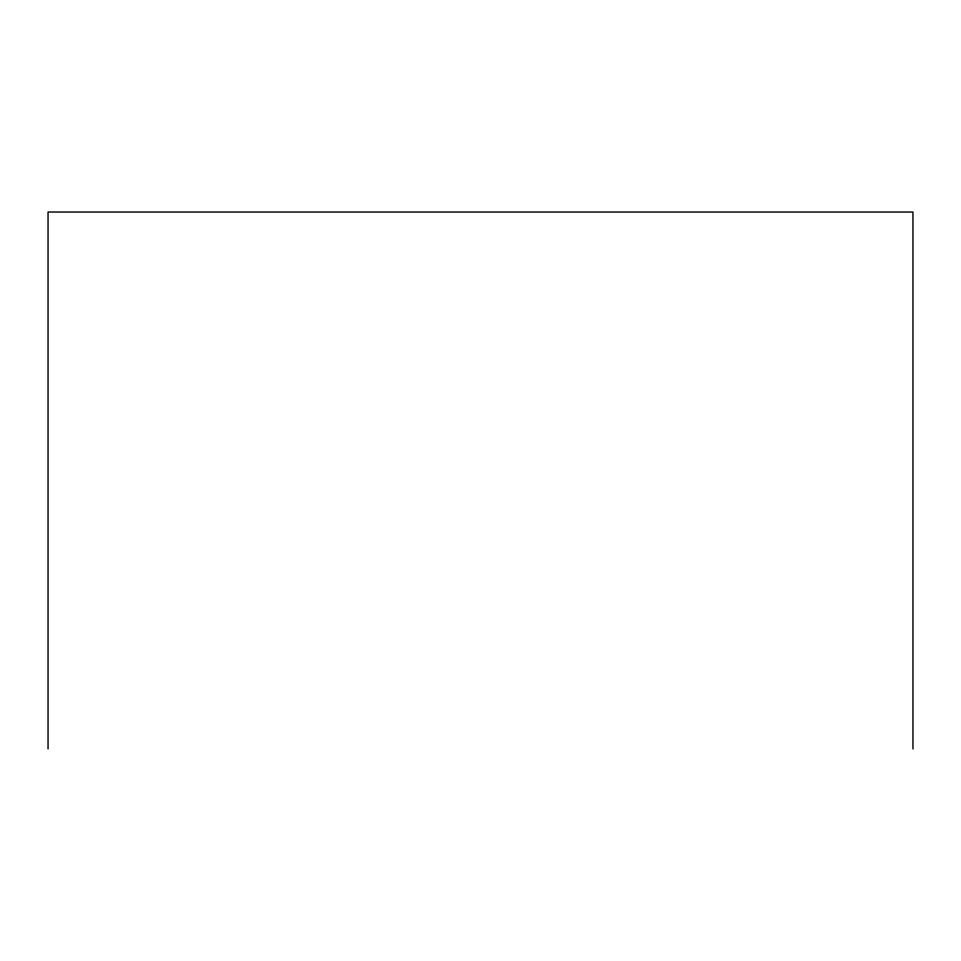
<?xml version="1.0" encoding="UTF-8"?>
<svg xmlns="http://www.w3.org/2000/svg" width="961" height="961" viewBox="0 0 961 961"><rect width="100%" height="100%" fill="white"/><g stroke="black" fill="none" stroke-linecap="round" stroke-linejoin="round"><path stroke-width="1.44" d="M912.95 748.967L912.95 212.033L48.05 212.033L48.05 748.967"/></g></svg>
